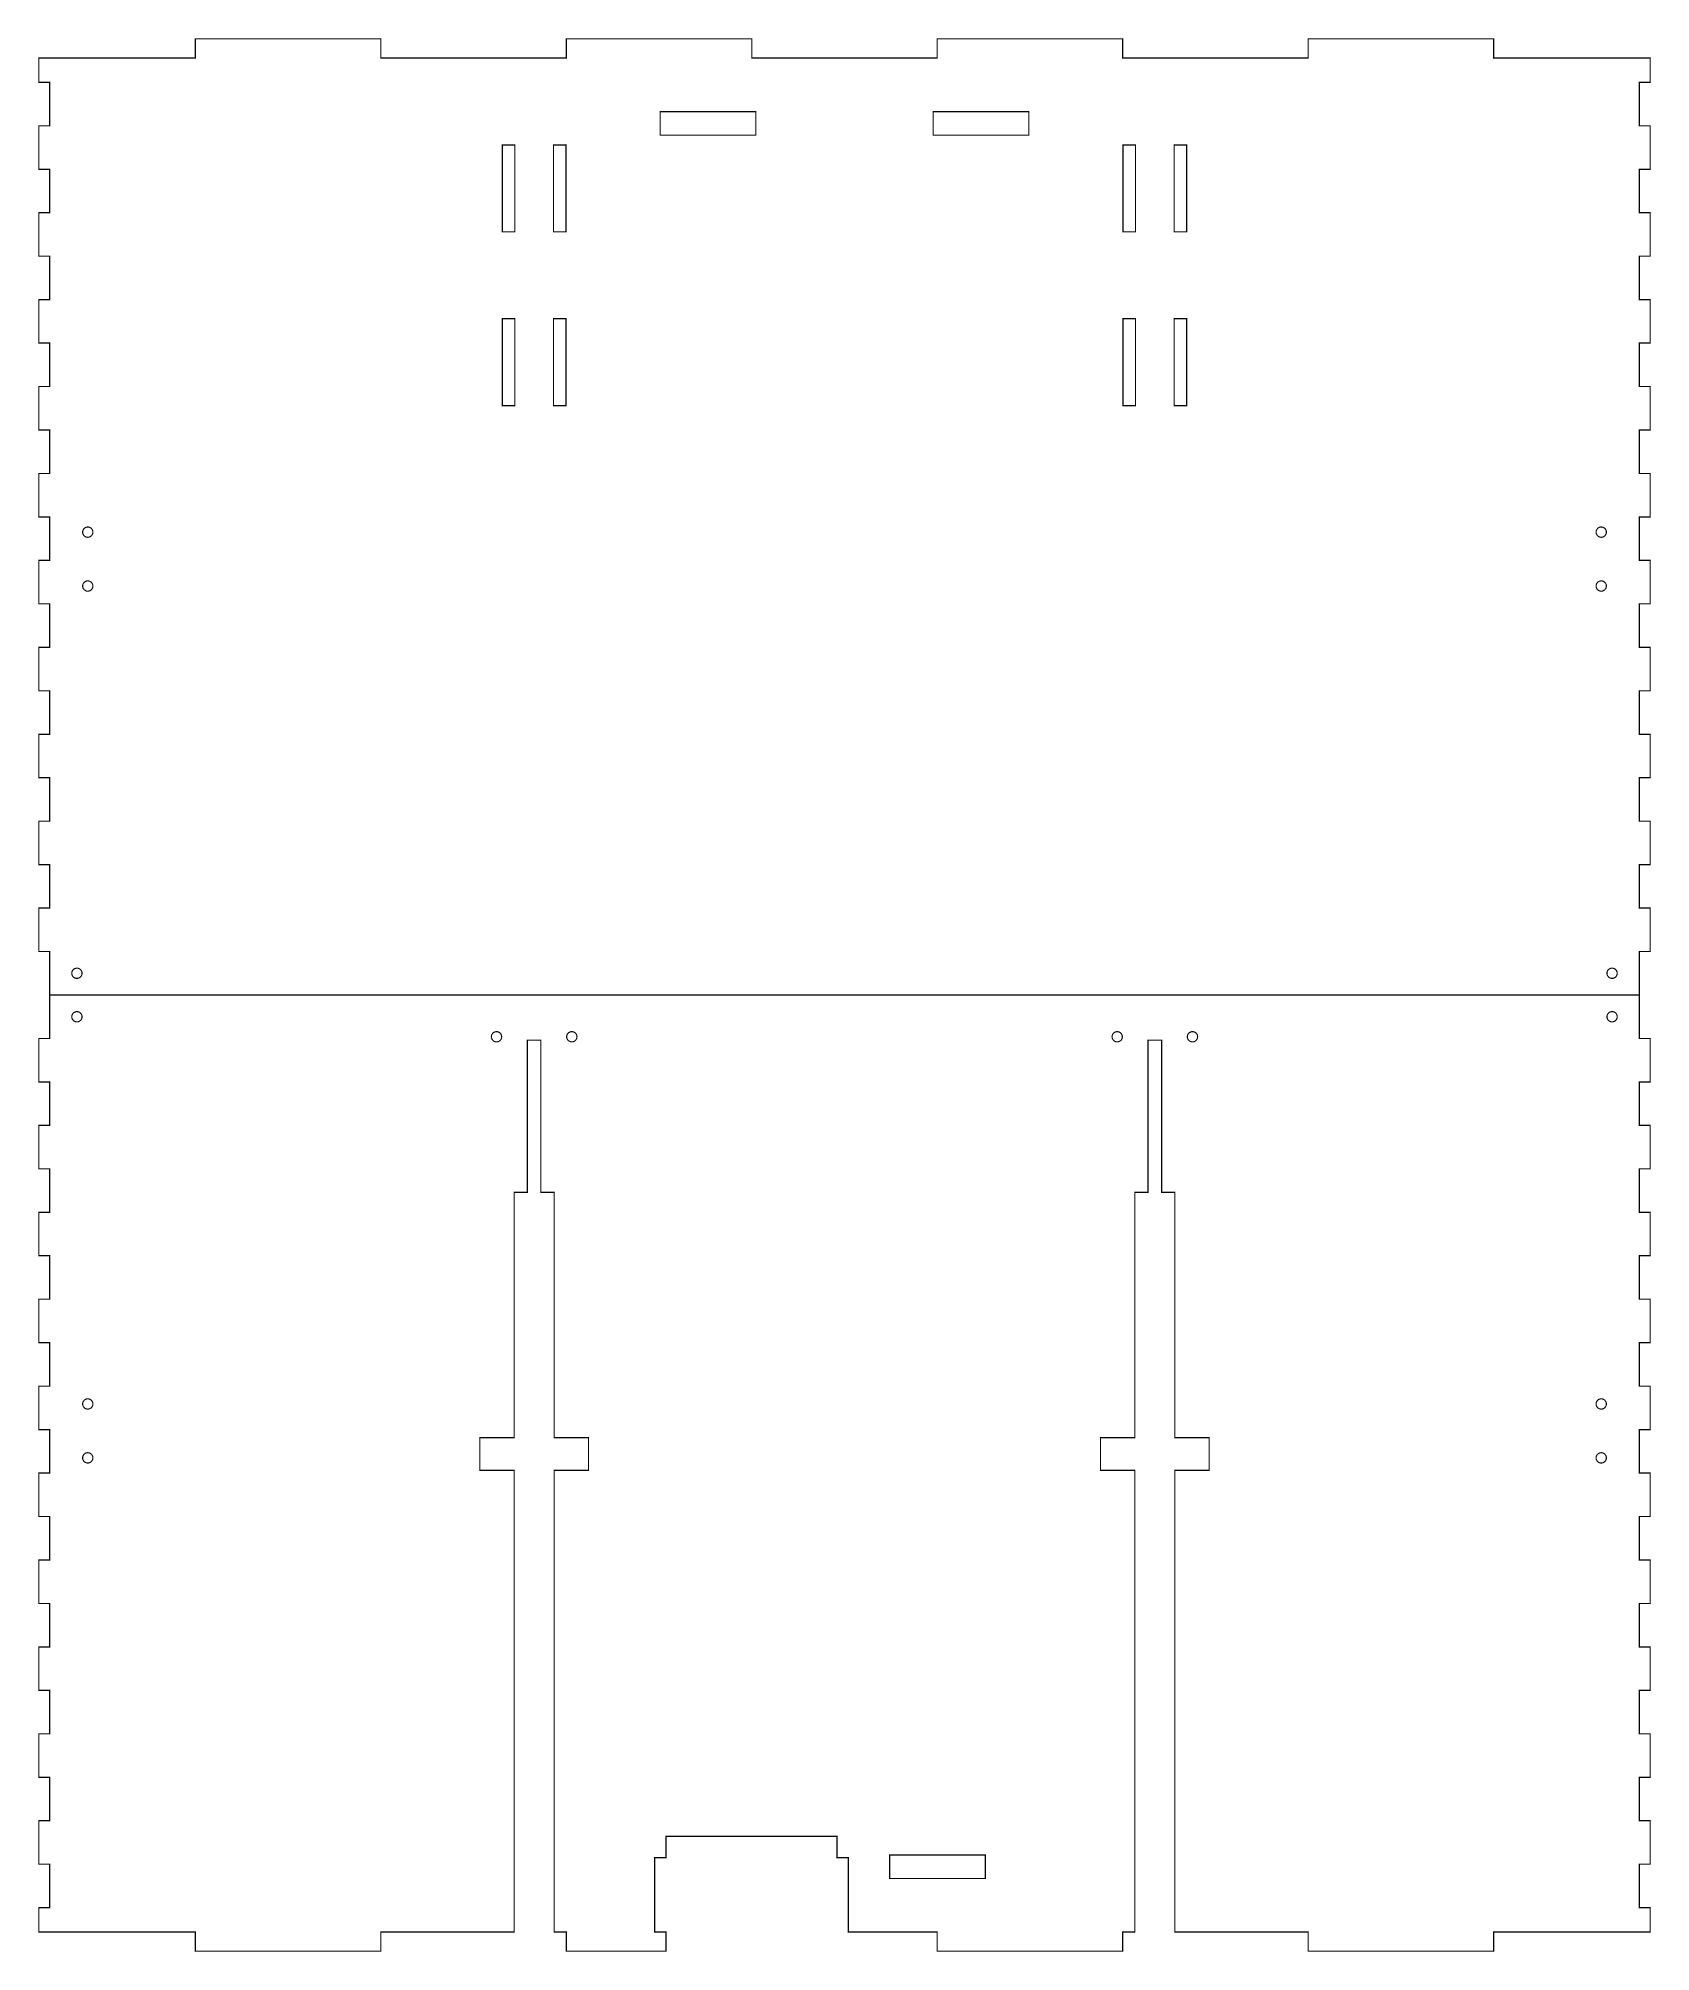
# Model space of a CAD drawing. Extents: x 0 to 471, y 0 to 559.
import ezdxf

# ---------------------------------------------------------------- set-up
doc = ezdxf.new("R2010")
doc.units = 0
doc.layers.get('0').update_dxf_attribs({"linetype": 'CONTINUOUS'})

msp = doc.modelspace()

# ---------------------------------------------------------------- linework, layer by layer
at = {"color": 0}
for points, const_width in [([(3.3514, 279.59), (3.3514, 292.29), (0.17638, 292.29), (0.17638, 304.99), (3.3514, 304.99), (3.3514, 317.69), (0.17638, 317.69), (0.17638, 330.39), (3.3514, 330.39), (3.3514, 343.09), (0.17638, 343.09), (0.17638, 355.79), (3.3514, 355.79), (3.3514, 368.49), (0.17638, 368.49), (0.17638, 381.19), (3.3514, 381.19), (3.3514, 393.89), (0.17638, 393.89), (0.17638, 406.59), (3.3514, 406.59), (3.3514, 419.29), (0.17638, 419.29), (0.17638, 431.99), (3.3514, 431.99), (3.3514, 444.69), (0.17638, 444.69), (0.17638, 457.39), (3.3514, 457.39), (3.3514, 470.09), (0.17638, 470.09), (0.17638, 482.79), (3.3514, 482.79), (3.3514, 495.49), (0.17638, 495.49), (0.17638, 508.19), (3.3514, 508.19), (3.3514, 520.89), (0.17638, 520.89), (0.17638, 533.59), (3.3514, 533.59), (3.3514, 546.29), (0.17638, 546.29), (0.17638, 553.403), (45.9176, 553.403), (45.9176, 558.99), (100.104, 558.99), (100.104, 553.403), (154.292, 553.403), (154.292, 558.99), (208.478, 558.99), (208.478, 553.403), (262.665, 553.403), (262.665, 558.99), (316.851, 558.99), (316.851, 553.403), (371.037, 553.403), (371.037, 558.99), (425.225, 558.99), (425.225, 553.403), (470.967, 553.403), (470.967, 546.29), (467.792, 546.29), (467.792, 533.59), (470.967, 533.59), (470.967, 520.89), (467.792, 520.89), (467.792, 508.19), (470.967, 508.19), (470.967, 495.49), (467.792, 495.49), (467.792, 482.79), (470.967, 482.79), (470.967, 470.09), (467.792, 470.09), (467.792, 457.39), (470.967, 457.39), (470.967, 444.69), (467.792, 444.69), (467.792, 431.99), (470.967, 431.99), (470.967, 419.29), (467.792, 419.29), (467.792, 406.59), (470.967, 406.59), (470.967, 393.89), (467.792, 393.89), (467.792, 381.19), (470.967, 381.19), (470.967, 368.49), (467.792, 368.49), (467.792, 355.79), (470.967, 355.79), (470.967, 343.09), (467.792, 343.09), (467.792, 330.39), (470.967, 330.39), (470.967, 317.69), (467.792, 317.69), (467.792, 304.99), (470.967, 304.99), (470.967, 292.29), (467.792, 292.29), (467.792, 279.59), (3.3514, 279.59)], 0.35278), ([(181.724, 537.742), (209.664, 537.742), (209.664, 530.853), (181.724, 530.853), (181.724, 537.742)], 0.35278), ([(261.479, 537.742), (289.419, 537.742), (289.419, 530.853), (261.479, 530.853), (261.479, 537.742)], 0.35278), ([(135.573, 528.003), (139.251, 528.003), (139.251, 502.603), (135.573, 502.603), (135.573, 528.003)], 0.35278), ([(150.535, 528.003), (154.212, 528.003), (154.212, 502.603), (150.535, 502.603), (150.535, 528.003)], 0.35278), ([(316.929, 528.003), (320.607, 528.003), (320.607, 502.603), (316.929, 502.603), (316.929, 528.003)], 0.35278), ([(331.892, 528.003), (335.569, 528.003), (335.569, 502.603), (331.892, 502.603), (331.892, 528.003)], 0.35278), ([(135.573, 477.203), (139.251, 477.203), (139.251, 451.803), (135.573, 451.803), (135.573, 477.203)], 0.35278), ([(150.535, 477.203), (154.212, 477.203), (154.212, 451.803), (150.535, 451.803), (150.535, 477.203)], 0.35278), ([(316.929, 477.203), (320.607, 477.203), (320.607, 451.803), (316.929, 451.803), (316.929, 477.203)], 0.35278), ([(331.892, 477.203), (335.569, 477.203), (335.569, 451.803), (331.892, 451.803), (331.892, 477.203)], 0.35278), ([(15.9639, 414.844), (15.9639, 414.807), (15.9561, 414.692), (15.9335, 414.543), (15.8964, 414.399), (15.846, 414.261), (15.7828, 414.131), (15.7078, 414.007), (15.6214, 413.89), (15.5246, 413.785), (15.4181, 413.688), (15.3026, 413.601), (15.1789, 413.526), (15.0478, 413.463), (14.91, 413.412), (14.7661, 413.375), (14.6172, 413.353), (14.5022, 413.344), (14.4639, 413.344), (14.4256, 413.344), (14.3106, 413.353), (14.1615, 413.375), (14.0179, 413.412), (13.88, 413.463), (13.7489, 413.526), (13.6252, 413.601), (13.5098, 413.688), (13.4032, 413.785), (13.3064, 413.89), (13.2201, 414.007), (13.1449, 414.131), (13.0818, 414.261), (13.0313, 414.399), (12.9944, 414.543), (12.9716, 414.692), (12.9639, 414.807), (12.9639, 414.844), (12.9639, 414.883), (12.9716, 414.999), (12.9944, 415.147), (13.0313, 415.292), (13.0818, 415.429), (13.1449, 415.56), (13.2201, 415.683), (13.3064, 415.799), (13.4032, 415.906), (13.5098, 416.003), (13.6252, 416.089), (13.7489, 416.164), (13.88, 416.228), (14.0179, 416.278), (14.1615, 416.315), (14.3106, 416.338), (14.4256, 416.344), (14.4639, 416.344), (14.5022, 416.344), (14.6172, 416.338), (14.7661, 416.315), (14.91, 416.278), (15.0478, 416.228), (15.1789, 416.164), (15.3026, 416.089), (15.4181, 416.003), (15.5246, 415.906), (15.6214, 415.799), (15.7078, 415.683), (15.7828, 415.56), (15.846, 415.429), (15.8964, 415.292), (15.9335, 415.147), (15.9561, 414.999), (15.9639, 414.883), (15.9639, 414.844)], 0.33333), ([(458.179, 414.844), (458.179, 414.807), (458.171, 414.692), (458.149, 414.543), (458.111, 414.399), (458.061, 414.261), (457.997, 414.131), (457.922, 414.007), (457.836, 413.89), (457.739, 413.785), (457.633, 413.688), (457.517, 413.601), (457.393, 413.526), (457.262, 413.463), (457.125, 413.412), (456.981, 413.375), (456.832, 413.353), (456.717, 413.344), (456.679, 413.344), (456.64, 413.344), (456.525, 413.353), (456.376, 413.375), (456.232, 413.412), (456.094, 413.463), (455.964, 413.526), (455.84, 413.601), (455.725, 413.688), (455.618, 413.785), (455.521, 413.89), (455.435, 414.007), (455.36, 414.131), (455.296, 414.261), (455.246, 414.399), (455.21, 414.543), (455.186, 414.692), (455.179, 414.807), (455.179, 414.844), (455.179, 414.883), (455.186, 414.999), (455.21, 415.147), (455.246, 415.292), (455.296, 415.429), (455.36, 415.56), (455.435, 415.683), (455.521, 415.799), (455.618, 415.906), (455.725, 416.003), (455.84, 416.089), (455.964, 416.164), (456.094, 416.228), (456.232, 416.278), (456.376, 416.315), (456.525, 416.338), (456.64, 416.344), (456.679, 416.344), (456.717, 416.344), (456.832, 416.338), (456.981, 416.315), (457.125, 416.278), (457.262, 416.228), (457.393, 416.164), (457.517, 416.089), (457.633, 416.003), (457.739, 415.906), (457.836, 415.799), (457.922, 415.683), (457.997, 415.56), (458.061, 415.429), (458.111, 415.292), (458.149, 415.147), (458.171, 414.999), (458.179, 414.883), (458.179, 414.844)], 0.33333), ([(15.9639, 399.097), (15.9639, 399.058), (15.9561, 398.943), (15.9335, 398.794), (15.8964, 398.651), (15.846, 398.513), (15.7828, 398.382), (15.7078, 398.258), (15.6214, 398.143), (15.5246, 398.036), (15.4181, 397.939), (15.3026, 397.853), (15.1789, 397.778), (15.0478, 397.715), (14.91, 397.664), (14.7661, 397.628), (14.6172, 397.604), (14.5022, 397.597), (14.4639, 397.597), (14.4256, 397.597), (14.3106, 397.604), (14.1615, 397.628), (14.0179, 397.664), (13.88, 397.715), (13.7489, 397.778), (13.6252, 397.853), (13.5098, 397.939), (13.4032, 398.036), (13.3064, 398.143), (13.2201, 398.258), (13.1449, 398.382), (13.0818, 398.513), (13.0313, 398.651), (12.9944, 398.794), (12.9716, 398.943), (12.9639, 399.058), (12.9639, 399.097), (12.9639, 399.136), (12.9716, 399.25), (12.9944, 399.4), (13.0313, 399.543), (13.0818, 399.681), (13.1449, 399.813), (13.2201, 399.936), (13.3064, 400.051), (13.4032, 400.158), (13.5098, 400.254), (13.6252, 400.34), (13.7489, 400.417), (13.88, 400.479), (14.0179, 400.529), (14.1615, 400.567), (14.3106, 400.589), (14.4256, 400.597), (14.4639, 400.597), (14.5022, 400.597), (14.6172, 400.589), (14.7661, 400.567), (14.91, 400.529), (15.0478, 400.479), (15.1789, 400.417), (15.3026, 400.34), (15.4181, 400.254), (15.5246, 400.158), (15.6214, 400.051), (15.7078, 399.936), (15.7828, 399.813), (15.846, 399.681), (15.8964, 399.543), (15.9335, 399.4), (15.9561, 399.25), (15.9639, 399.136), (15.9639, 399.097)], 0.33333), ([(458.179, 399.097), (458.179, 399.058), (458.171, 398.943), (458.149, 398.794), (458.111, 398.651), (458.061, 398.513), (457.997, 398.382), (457.922, 398.258), (457.836, 398.143), (457.739, 398.036), (457.633, 397.939), (457.517, 397.853), (457.393, 397.778), (457.262, 397.715), (457.125, 397.664), (456.981, 397.628), (456.832, 397.604), (456.717, 397.597), (456.679, 397.597), (456.64, 397.597), (456.525, 397.604), (456.376, 397.628), (456.232, 397.664), (456.094, 397.715), (455.964, 397.778), (455.84, 397.853), (455.725, 397.939), (455.618, 398.036), (455.521, 398.143), (455.435, 398.258), (455.36, 398.382), (455.296, 398.513), (455.246, 398.651), (455.21, 398.794), (455.186, 398.943), (455.179, 399.058), (455.179, 399.097), (455.179, 399.136), (455.186, 399.25), (455.21, 399.4), (455.246, 399.543), (455.296, 399.681), (455.36, 399.813), (455.435, 399.936), (455.521, 400.051), (455.618, 400.158), (455.725, 400.254), (455.84, 400.34), (455.964, 400.417), (456.094, 400.479), (456.232, 400.529), (456.376, 400.567), (456.525, 400.589), (456.64, 400.597), (456.679, 400.597), (456.717, 400.597), (456.832, 400.589), (456.981, 400.567), (457.125, 400.529), (457.262, 400.479), (457.393, 400.417), (457.517, 400.34), (457.633, 400.254), (457.739, 400.158), (457.836, 400.051), (457.922, 399.936), (457.997, 399.813), (458.061, 399.681), (458.111, 399.543), (458.149, 399.4), (458.171, 399.25), (458.179, 399.136), (458.179, 399.097)], 0.33333), ([(12.7889, 285.94), (12.7889, 285.901), (12.7811, 285.786), (12.7584, 285.638), (12.7215, 285.494), (12.671, 285.356), (12.6079, 285.225), (12.5327, 285.101), (12.4463, 284.986), (12.3496, 284.879), (12.243, 284.782), (12.1276, 284.696), (12.0038, 284.621), (11.8728, 284.558), (11.7349, 284.507), (11.5912, 284.471), (11.4422, 284.447), (11.3272, 284.44), (11.2889, 284.44), (11.2505, 284.44), (11.1355, 284.447), (10.9866, 284.471), (10.8428, 284.507), (10.705, 284.558), (10.5739, 284.621), (10.4502, 284.696), (10.3347, 284.782), (10.2283, 284.879), (10.1314, 284.986), (10.045, 285.101), (9.96994, 285.225), (9.90674, 285.356), (9.85633, 285.494), (9.81933, 285.638), (9.7966, 285.786), (9.7889, 285.901), (9.7889, 285.94), (9.7889, 285.978), (9.7966, 286.093), (9.81933, 286.242), (9.85633, 286.386), (9.90674, 286.524), (9.96994, 286.654), (10.045, 286.779), (10.1314, 286.894), (10.2283, 287), (10.3347, 287.097), (10.4502, 287.183), (10.5739, 287.258), (10.705, 287.322), (10.8428, 287.372), (10.9866, 287.41), (11.1355, 287.432), (11.2505, 287.44), (11.2889, 287.44), (11.3272, 287.44), (11.4422, 287.432), (11.5912, 287.41), (11.7349, 287.372), (11.8728, 287.322), (12.0038, 287.258), (12.1276, 287.183), (12.243, 287.097), (12.3496, 287), (12.4463, 286.894), (12.5327, 286.779), (12.6079, 286.654), (12.671, 286.524), (12.7215, 286.386), (12.7584, 286.242), (12.7811, 286.093), (12.7889, 285.978), (12.7889, 285.94)], 0.33333), ([(461.354, 285.94), (461.354, 285.901), (461.346, 285.786), (461.324, 285.638), (461.286, 285.494), (461.236, 285.356), (461.172, 285.225), (461.097, 285.101), (461.011, 284.986), (460.914, 284.879), (460.808, 284.782), (460.692, 284.696), (460.568, 284.621), (460.438, 284.558), (460.3, 284.507), (460.156, 284.471), (460.007, 284.447), (459.892, 284.44), (459.854, 284.44), (459.815, 284.44), (459.7, 284.447), (459.551, 284.471), (459.407, 284.507), (459.269, 284.558), (459.139, 284.621), (459.015, 284.696), (458.9, 284.782), (458.793, 284.879), (458.696, 284.986), (458.61, 285.101), (458.535, 285.225), (458.471, 285.356), (458.421, 285.494), (458.383, 285.638), (458.361, 285.786), (458.354, 285.901), (458.354, 285.94), (458.354, 285.978), (458.361, 286.093), (458.383, 286.242), (458.421, 286.386), (458.471, 286.524), (458.535, 286.654), (458.61, 286.779), (458.696, 286.894), (458.793, 287), (458.9, 287.097), (459.015, 287.183), (459.139, 287.258), (459.269, 287.322), (459.407, 287.372), (459.551, 287.41), (459.7, 287.432), (459.815, 287.44), (459.854, 287.44), (459.892, 287.44), (460.007, 287.432), (460.156, 287.41), (460.3, 287.372), (460.438, 287.322), (460.568, 287.258), (460.692, 287.183), (460.808, 287.097), (460.914, 287), (461.011, 286.894), (461.097, 286.779), (461.172, 286.654), (461.236, 286.524), (461.286, 286.386), (461.324, 286.242), (461.346, 286.093), (461.354, 285.978), (461.354, 285.94)], 0.33333), ([(12.7889, 273.24), (12.7889, 273.201), (12.7811, 273.086), (12.7584, 272.938), (12.7215, 272.794), (12.671, 272.656), (12.6079, 272.525), (12.5327, 272.401), (12.4463, 272.286), (12.3496, 272.179), (12.243, 272.082), (12.1276, 271.996), (12.0038, 271.921), (11.8728, 271.858), (11.7349, 271.807), (11.5912, 271.771), (11.4422, 271.747), (11.3272, 271.74), (11.2889, 271.74), (11.2505, 271.74), (11.1355, 271.747), (10.9866, 271.771), (10.8428, 271.807), (10.705, 271.858), (10.5739, 271.921), (10.4502, 271.996), (10.3347, 272.082), (10.2283, 272.179), (10.1314, 272.286), (10.045, 272.401), (9.96994, 272.525), (9.90674, 272.656), (9.85633, 272.794), (9.81933, 272.938), (9.7966, 273.086), (9.7889, 273.201), (9.7889, 273.24), (9.7889, 273.278), (9.7966, 273.393), (9.81933, 273.542), (9.85633, 273.686), (9.90674, 273.824), (9.96994, 273.956), (10.045, 274.079), (10.1314, 274.194), (10.2283, 274.3), (10.3347, 274.397), (10.4502, 274.483), (10.5739, 274.558), (10.705, 274.622), (10.8428, 274.672), (10.9866, 274.71), (11.1355, 274.732), (11.2505, 274.74), (11.2889, 274.74), (11.3272, 274.74), (11.4422, 274.732), (11.5912, 274.71), (11.7349, 274.672), (11.8728, 274.622), (12.0038, 274.558), (12.1276, 274.483), (12.243, 274.397), (12.3496, 274.3), (12.4463, 274.194), (12.5327, 274.079), (12.6079, 273.956), (12.671, 273.824), (12.7215, 273.686), (12.7584, 273.542), (12.7811, 273.393), (12.7889, 273.278), (12.7889, 273.24)], 0.33333), ([(461.354, 273.24), (461.354, 273.201), (461.346, 273.086), (461.324, 272.938), (461.286, 272.794), (461.236, 272.656), (461.172, 272.525), (461.097, 272.401), (461.011, 272.286), (460.914, 272.179), (460.808, 272.082), (460.692, 271.996), (460.568, 271.921), (460.438, 271.858), (460.3, 271.807), (460.156, 271.771), (460.007, 271.747), (459.892, 271.74), (459.854, 271.74), (459.815, 271.74), (459.7, 271.747), (459.551, 271.771), (459.407, 271.807), (459.269, 271.858), (459.139, 271.921), (459.015, 271.996), (458.9, 272.082), (458.793, 272.179), (458.696, 272.286), (458.61, 272.401), (458.535, 272.525), (458.471, 272.656), (458.421, 272.794), (458.383, 272.938), (458.361, 273.086), (458.354, 273.201), (458.354, 273.24), (458.354, 273.278), (458.361, 273.393), (458.383, 273.542), (458.421, 273.686), (458.471, 273.824), (458.535, 273.956), (458.61, 274.079), (458.696, 274.194), (458.793, 274.3), (458.9, 274.397), (459.015, 274.483), (459.139, 274.558), (459.269, 274.622), (459.407, 274.672), (459.551, 274.71), (459.7, 274.732), (459.815, 274.74), (459.854, 274.74), (459.892, 274.74), (460.007, 274.732), (460.156, 274.71), (460.3, 274.672), (460.438, 274.622), (460.568, 274.558), (460.692, 274.483), (460.808, 274.397), (460.914, 274.3), (461.011, 274.194), (461.097, 274.079), (461.172, 273.956), (461.236, 273.824), (461.286, 273.686), (461.324, 273.542), (461.346, 273.393), (461.354, 273.278), (461.354, 273.24)], 0.33333), ([(135.393, 267.382), (135.393, 267.343), (135.385, 267.229), (135.363, 267.079), (135.326, 266.936), (135.275, 266.799), (135.212, 266.667), (135.137, 266.543), (135.051, 266.428), (134.954, 266.321), (134.847, 266.225), (134.732, 266.138), (134.608, 266.063), (134.477, 266), (134.339, 265.949), (134.195, 265.912), (134.046, 265.89), (133.931, 265.882), (133.893, 265.882), (133.855, 265.882), (133.74, 265.89), (133.591, 265.912), (133.447, 265.949), (133.309, 266), (133.178, 266.063), (133.054, 266.138), (132.939, 266.225), (132.832, 266.321), (132.736, 266.428), (132.649, 266.543), (132.574, 266.667), (132.511, 266.799), (132.461, 266.936), (132.424, 267.079), (132.401, 267.229), (132.393, 267.343), (132.393, 267.382), (132.393, 267.421), (132.401, 267.535), (132.424, 267.685), (132.461, 267.828), (132.511, 267.965), (132.574, 268.097), (132.649, 268.221), (132.736, 268.336), (132.832, 268.443), (132.939, 268.539), (133.054, 268.626), (133.178, 268.701), (133.309, 268.764), (133.447, 268.814), (133.591, 268.851), (133.74, 268.874), (133.855, 268.882), (133.893, 268.882), (133.931, 268.882), (134.046, 268.874), (134.195, 268.851), (134.339, 268.814), (134.477, 268.764), (134.608, 268.701), (134.732, 268.626), (134.847, 268.539), (134.954, 268.443), (135.051, 268.336), (135.137, 268.221), (135.212, 268.097), (135.275, 267.965), (135.326, 267.828), (135.363, 267.685), (135.385, 267.535), (135.393, 267.421), (135.393, 267.382)], 0.33333), ([(157.393, 267.382), (157.393, 267.343), (157.385, 267.229), (157.362, 267.079), (157.325, 266.936), (157.275, 266.799), (157.212, 266.667), (157.138, 266.543), (157.05, 266.428), (156.954, 266.321), (156.847, 266.225), (156.732, 266.138), (156.608, 266.063), (156.476, 266), (156.339, 265.949), (156.196, 265.912), (156.046, 265.89), (155.932, 265.882), (155.893, 265.882), (155.854, 265.882), (155.74, 265.89), (155.59, 265.912), (155.447, 265.949), (155.31, 266), (155.178, 266.063), (155.054, 266.138), (154.939, 266.225), (154.832, 266.321), (154.736, 266.428), (154.649, 266.543), (154.574, 266.667), (154.511, 266.799), (154.461, 266.936), (154.424, 267.079), (154.401, 267.229), (154.393, 267.343), (154.393, 267.382), (154.393, 267.421), (154.401, 267.535), (154.424, 267.685), (154.461, 267.828), (154.511, 267.965), (154.574, 268.097), (154.649, 268.221), (154.736, 268.336), (154.832, 268.443), (154.939, 268.539), (155.054, 268.626), (155.178, 268.701), (155.31, 268.764), (155.447, 268.814), (155.59, 268.851), (155.74, 268.874), (155.854, 268.882), (155.893, 268.882), (155.932, 268.882), (156.046, 268.874), (156.196, 268.851), (156.339, 268.814), (156.476, 268.764), (156.608, 268.701), (156.732, 268.626), (156.847, 268.539), (156.954, 268.443), (157.05, 268.336), (157.138, 268.221), (157.212, 268.097), (157.275, 267.965), (157.325, 267.828), (157.362, 267.685), (157.385, 267.535), (157.393, 267.421), (157.393, 267.382)], 0.33333), ([(316.75, 267.382), (316.75, 267.343), (316.742, 267.229), (316.719, 267.079), (316.682, 266.936), (316.632, 266.799), (316.568, 266.667), (316.493, 266.543), (316.407, 266.428), (316.31, 266.321), (316.204, 266.225), (316.088, 266.138), (315.964, 266.063), (315.833, 266), (315.696, 265.949), (315.551, 265.912), (315.403, 265.89), (315.287, 265.882), (315.25, 265.882), (315.211, 265.882), (315.096, 265.89), (314.947, 265.912), (314.803, 265.949), (314.665, 266), (314.535, 266.063), (314.411, 266.138), (314.296, 266.225), (314.189, 266.321), (314.092, 266.428), (314.006, 266.543), (313.931, 266.667), (313.867, 266.799), (313.817, 266.936), (313.779, 267.079), (313.757, 267.229), (313.75, 267.343), (313.75, 267.382), (313.75, 267.421), (313.757, 267.535), (313.779, 267.685), (313.817, 267.828), (313.867, 267.965), (313.931, 268.097), (314.006, 268.221), (314.092, 268.336), (314.189, 268.443), (314.296, 268.539), (314.411, 268.626), (314.535, 268.701), (314.665, 268.764), (314.803, 268.814), (314.947, 268.851), (315.096, 268.874), (315.211, 268.882), (315.25, 268.882), (315.287, 268.882), (315.403, 268.874), (315.551, 268.851), (315.696, 268.814), (315.833, 268.764), (315.964, 268.701), (316.088, 268.626), (316.204, 268.539), (316.31, 268.443), (316.407, 268.336), (316.493, 268.221), (316.568, 268.097), (316.632, 267.965), (316.682, 267.828), (316.719, 267.685), (316.742, 267.535), (316.75, 267.421), (316.75, 267.382)], 0.33333), ([(338.75, 267.382), (338.75, 267.343), (338.742, 267.229), (338.719, 267.079), (338.682, 266.936), (338.632, 266.799), (338.568, 266.667), (338.493, 266.543), (338.407, 266.428), (338.31, 266.321), (338.204, 266.225), (338.088, 266.138), (337.964, 266.063), (337.833, 266), (337.696, 265.949), (337.551, 265.912), (337.403, 265.89), (337.287, 265.882), (337.25, 265.882), (337.211, 265.882), (337.096, 265.89), (336.947, 265.912), (336.803, 265.949), (336.665, 266), (336.535, 266.063), (336.411, 266.138), (336.296, 266.225), (336.189, 266.321), (336.092, 266.428), (336.006, 266.543), (335.931, 266.667), (335.867, 266.799), (335.817, 266.936), (335.779, 267.079), (335.757, 267.229), (335.75, 267.343), (335.75, 267.382), (335.75, 267.421), (335.757, 267.535), (335.779, 267.685), (335.817, 267.828), (335.867, 267.965), (335.931, 268.097), (336.006, 268.221), (336.092, 268.336), (336.189, 268.443), (336.296, 268.539), (336.411, 268.626), (336.535, 268.701), (336.665, 268.764), (336.803, 268.814), (336.947, 268.851), (337.096, 268.874), (337.211, 268.882), (337.25, 268.882), (337.287, 268.882), (337.403, 268.874), (337.551, 268.851), (337.696, 268.814), (337.833, 268.764), (337.964, 268.701), (338.088, 268.626), (338.204, 268.539), (338.31, 268.443), (338.407, 268.336), (338.493, 268.221), (338.568, 268.097), (338.632, 267.965), (338.682, 267.828), (338.719, 267.685), (338.742, 267.535), (338.75, 267.421), (338.75, 267.382)], 0.33333), ([(15.9639, 160.083), (15.9639, 160.044), (15.9561, 159.929), (15.9335, 159.781), (15.8964, 159.636), (15.846, 159.499), (15.7828, 159.368), (15.7078, 159.244), (15.6214, 159.129), (15.5246, 159.022), (15.4181, 158.925), (15.3026, 158.839), (15.1789, 158.764), (15.0478, 158.7), (14.91, 158.65), (14.7661, 158.612), (14.6172, 158.59), (14.5022, 158.583), (14.4639, 158.583), (14.4256, 158.583), (14.3106, 158.59), (14.1615, 158.612), (14.0179, 158.65), (13.88, 158.7), (13.7489, 158.764), (13.6252, 158.839), (13.5098, 158.925), (13.4032, 159.022), (13.3064, 159.129), (13.2201, 159.244), (13.1449, 159.368), (13.0818, 159.499), (13.0313, 159.636), (12.9944, 159.781), (12.9716, 159.929), (12.9639, 160.044), (12.9639, 160.083), (12.9639, 160.121), (12.9716, 160.236), (12.9944, 160.385), (13.0313, 160.529), (13.0818, 160.667), (13.1449, 160.797), (13.2201, 160.921), (13.3064, 161.038), (13.4032, 161.143), (13.5098, 161.24), (13.6252, 161.326), (13.7489, 161.401), (13.88, 161.465), (14.0179, 161.515), (14.1615, 161.553), (14.3106, 161.575), (14.4256, 161.583), (14.4639, 161.583), (14.5022, 161.583), (14.6172, 161.575), (14.7661, 161.553), (14.91, 161.515), (15.0478, 161.465), (15.1789, 161.401), (15.3026, 161.326), (15.4181, 161.24), (15.5246, 161.143), (15.6214, 161.038), (15.7078, 160.921), (15.7828, 160.797), (15.846, 160.667), (15.8964, 160.529), (15.9335, 160.385), (15.9561, 160.236), (15.9639, 160.121), (15.9639, 160.083)], 0.33333), ([(458.179, 160.083), (458.179, 160.044), (458.171, 159.929), (458.149, 159.781), (458.111, 159.636), (458.061, 159.499), (457.997, 159.368), (457.922, 159.244), (457.836, 159.129), (457.739, 159.022), (457.633, 158.925), (457.517, 158.839), (457.393, 158.764), (457.262, 158.7), (457.125, 158.65), (456.981, 158.612), (456.832, 158.59), (456.717, 158.583), (456.679, 158.583), (456.64, 158.583), (456.525, 158.59), (456.376, 158.612), (456.232, 158.65), (456.094, 158.7), (455.964, 158.764), (455.84, 158.839), (455.725, 158.925), (455.618, 159.022), (455.521, 159.129), (455.435, 159.244), (455.36, 159.368), (455.296, 159.499), (455.246, 159.636), (455.21, 159.781), (455.186, 159.929), (455.179, 160.044), (455.179, 160.083), (455.179, 160.121), (455.186, 160.236), (455.21, 160.385), (455.246, 160.529), (455.296, 160.667), (455.36, 160.797), (455.435, 160.921), (455.521, 161.038), (455.618, 161.143), (455.725, 161.24), (455.84, 161.326), (455.964, 161.401), (456.094, 161.465), (456.232, 161.515), (456.376, 161.553), (456.525, 161.575), (456.64, 161.583), (456.679, 161.583), (456.717, 161.583), (456.832, 161.575), (456.981, 161.553), (457.125, 161.515), (457.262, 161.465), (457.393, 161.401), (457.517, 161.326), (457.633, 161.24), (457.739, 161.143), (457.836, 161.038), (457.922, 160.921), (457.997, 160.797), (458.061, 160.667), (458.111, 160.529), (458.149, 160.385), (458.171, 160.236), (458.179, 160.121), (458.179, 160.083)], 0.33333), ([(15.9639, 144.335), (15.9639, 144.296), (15.9561, 144.182), (15.9335, 144.032), (15.8964, 143.889), (15.846, 143.751), (15.7828, 143.619), (15.7078, 143.496), (15.6214, 143.381), (15.5246, 143.274), (15.4181, 143.178), (15.3026, 143.09), (15.1789, 143.015), (15.0478, 142.953), (14.91, 142.901), (14.7661, 142.865), (14.6172, 142.843), (14.5022, 142.835), (14.4639, 142.835), (14.4256, 142.835), (14.3106, 142.843), (14.1615, 142.865), (14.0179, 142.901), (13.88, 142.953), (13.7489, 143.015), (13.6252, 143.09), (13.5098, 143.178), (13.4032, 143.274), (13.3064, 143.381), (13.2201, 143.496), (13.1449, 143.619), (13.0818, 143.751), (13.0313, 143.889), (12.9944, 144.032), (12.9716, 144.182), (12.9639, 144.296), (12.9639, 144.335), (12.9639, 144.374), (12.9716, 144.487), (12.9944, 144.638), (13.0313, 144.781), (13.0818, 144.918), (13.1449, 145.05), (13.2201, 145.174), (13.3064, 145.289), (13.4032, 145.396), (13.5098, 145.492), (13.6252, 145.579), (13.7489, 145.654), (13.88, 145.717), (14.0179, 145.767), (14.1615, 145.804), (14.3106, 145.826), (14.4256, 145.835), (14.4639, 145.835), (14.5022, 145.835), (14.6172, 145.826), (14.7661, 145.804), (14.91, 145.767), (15.0478, 145.717), (15.1789, 145.654), (15.3026, 145.579), (15.4181, 145.492), (15.5246, 145.396), (15.6214, 145.289), (15.7078, 145.174), (15.7828, 145.05), (15.846, 144.918), (15.8964, 144.781), (15.9335, 144.638), (15.9561, 144.487), (15.9639, 144.374), (15.9639, 144.335)], 0.33333), ([(458.179, 144.335), (458.179, 144.296), (458.171, 144.182), (458.149, 144.032), (458.111, 143.889), (458.061, 143.751), (457.997, 143.619), (457.922, 143.496), (457.836, 143.381), (457.739, 143.274), (457.633, 143.178), (457.517, 143.09), (457.393, 143.015), (457.262, 142.953), (457.125, 142.901), (456.981, 142.865), (456.832, 142.843), (456.717, 142.835), (456.679, 142.835), (456.64, 142.835), (456.525, 142.843), (456.376, 142.865), (456.232, 142.901), (456.094, 142.953), (455.964, 143.015), (455.84, 143.09), (455.725, 143.178), (455.618, 143.274), (455.521, 143.381), (455.435, 143.496), (455.36, 143.619), (455.296, 143.751), (455.246, 143.889), (455.21, 144.032), (455.186, 144.182), (455.179, 144.296), (455.179, 144.335), (455.179, 144.374), (455.186, 144.487), (455.21, 144.638), (455.246, 144.781), (455.296, 144.918), (455.36, 145.05), (455.435, 145.174), (455.521, 145.289), (455.618, 145.396), (455.725, 145.492), (455.84, 145.579), (455.964, 145.654), (456.094, 145.717), (456.232, 145.767), (456.376, 145.804), (456.525, 145.826), (456.64, 145.835), (456.679, 145.835), (456.717, 145.835), (456.832, 145.826), (456.981, 145.804), (457.125, 145.767), (457.262, 145.717), (457.393, 145.654), (457.517, 145.579), (457.633, 145.492), (457.739, 145.396), (457.836, 145.289), (457.922, 145.174), (457.997, 145.05), (458.061, 144.918), (458.111, 144.781), (458.149, 144.638), (458.171, 144.487), (458.179, 144.374), (458.179, 144.335)], 0.33333), ([(248.779, 28.2564), (276.719, 28.2564), (276.719, 21.3985), (248.779, 21.3985), (248.779, 28.2564)], 0.35278)]:
    msp.add_lwpolyline(points, close=True, dxfattribs=dict(at, const_width=const_width))
at = {"color": 0, "const_width": 0.35278}
msp.add_lwpolyline([(3.3514, 279.59), (3.3514, 266.89), (0.17638, 266.89), (0.17638, 254.19), (3.3514, 254.19), (3.3514, 241.49), (0.17638, 241.49), (0.17638, 228.79), (3.3514, 228.79), (3.3514, 216.09), (0.17638, 216.09), (0.17638, 203.39), (3.3514, 203.39), (3.3514, 190.69), (0.17638, 190.69), (0.17638, 177.99), (3.3514, 177.99), (3.3514, 165.29), (0.17638, 165.29), (0.17638, 152.59), (3.3514, 152.59), (3.3514, 139.89), (0.17638, 139.89), (0.17638, 127.19), (3.3514, 127.19), (3.3514, 114.49), (0.17638, 114.49), (0.17638, 101.79), (3.3514, 101.79), (3.3514, 89.0896), (0.17638, 89.0896), (0.17638, 76.3896), (3.3514, 76.3896), (3.3514, 63.6894), (0.17638, 63.6894), (0.17638, 50.9894), (3.3514, 50.9894), (3.3514, 38.2894), (0.17638, 38.2894), (0.17638, 25.5894), (3.3514, 25.5894), (3.3514, 12.8894), (0.17638, 12.8894), (0.17638, 5.7774), (45.9176, 5.7774), (45.9176, 0.1894), (100.104, 0.1894), (100.104, 5.7774), (139.051, 5.7774), (139.051, 140.715), (129.018, 140.715), (129.018, 150.24), (139.051, 150.24), (139.051, 221.932), (142.925, 221.932), (142.925, 266.382), (146.861, 266.382), (146.861, 221.932), (150.735, 221.932), (150.735, 150.24), (160.768, 150.24), (160.768, 140.715), (150.735, 140.715), (150.735, 5.7774), (154.292, 5.7774), (154.292, 0.1894), (183.393, 0.1894), (183.393, 5.7774), (180.092, 5.7774), (180.092, 27.4794), (183.393, 27.4794), (183.393, 33.7175), (233.393, 33.7175), (233.393, 27.4794), (236.696, 27.4794), (236.696, 5.7774), (262.665, 5.7774), (262.665, 0.1894), (316.851, 0.1894), (316.851, 5.7774), (320.407, 5.7774), (320.407, 140.715), (310.375, 140.715), (310.375, 150.24), (320.407, 150.24), (320.407, 221.932), (324.281, 221.932), (324.281, 266.382), (328.218, 266.382), (328.218, 221.932), (332.092, 221.932), (332.092, 150.24), (342.125, 150.24), (342.125, 140.715), (332.092, 140.715), (332.092, 5.7774), (371.037, 5.7774), (371.037, 0.1894), (425.225, 0.1894), (425.225, 5.7774), (470.967, 5.7774), (470.967, 12.8894), (467.792, 12.8894), (467.792, 25.5894), (470.967, 25.5894), (470.967, 38.2894), (467.792, 38.2894), (467.792, 50.9894), (470.967, 50.9894), (470.967, 63.6894), (467.792, 63.6894), (467.792, 76.3896), (470.967, 76.3896), (470.967, 89.0896), (467.792, 89.0896), (467.792, 101.79), (470.967, 101.79), (470.967, 114.49), (467.792, 114.49), (467.792, 127.19), (470.967, 127.19), (470.967, 139.89), (467.792, 139.89), (467.792, 152.59), (470.967, 152.59), (470.967, 165.29), (467.792, 165.29), (467.792, 177.99), (470.967, 177.99), (470.967, 190.69), (467.792, 190.69), (467.792, 203.39), (470.967, 203.39), (470.967, 216.09), (467.792, 216.09), (467.792, 228.79), (470.967, 228.79), (470.967, 241.49), (467.792, 241.49), (467.792, 254.19), (470.967, 254.19), (470.967, 266.89), (467.792, 266.89), (467.792, 279.59)], dxfattribs=at)

doc.saveas('drawing.dxf')
